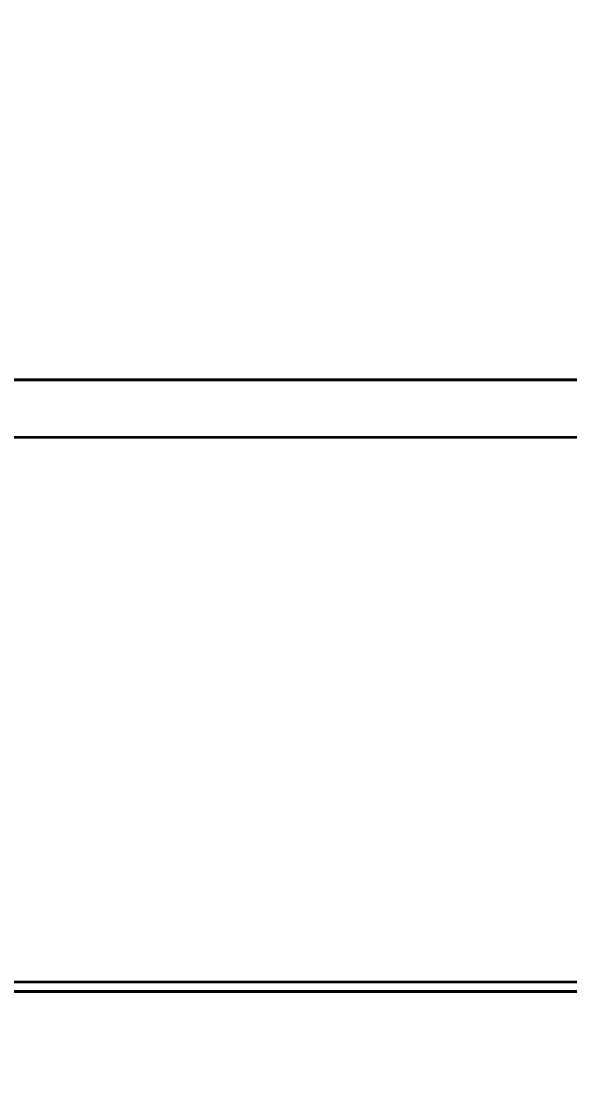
# Model space of a CAD drawing. Header units: millimetres. Extents: x -176 to 3932, y -325 to 2058.
# Drawn here: x 116.2 to 120.69, y 1377.62 to 1386.24 of the extents above; entities that cross this region are included whole.
import ezdxf

# ---------------------------------------------------------------- set-up
doc = ezdxf.new("R2010")
doc.units = ezdxf.units.MM
doc.styles.get("Standard").update_dxf_attribs({"font": 'arial.ttf'})
doc.dimstyles.new('CGJ', dxfattribs={"dimscale": 13, "dimtxt": 2.25, "dimasz": 2.25, "dimexe": 1, "dimexo": 1.25, "dimgap": 1.15, "dimtad": 1, "dimtoh": 1, "dimdec": 1, "dimdsep": 46, "dimtxsty": 'Standard', "dimcen": 0, "dimclrd": 2, "dimclre": 2, "dimclrt": 2, "dimadec": 0, "dimazin": 0, "dimtfac": 1, "dimtdec": 1, "dimtmove": 0, "dimatfit": 0, "dimfxl": 1, "dimtolj": 1, "dimtzin": 0, "dimlwe": -1, "dimarcsym": 2})

# ---------------------------------------------------------------- blocks, each defined once
blk = doc.blocks.new('Drawing View2')
at = {"color": 7, "linetype": 'Continuous', "lineweight": 35}
for p, q in [((-31.0861, -35), (5.0861, -35)), ((5.0861, -35), (-31.0861, -35)), ((5.0861, -35), (-31.0861, -35)), ((5.0861, -35), (-31.0861, -35)), ((27, -35.47), (-53, -35.47)), ((27, -35.47), (-53, -35.47)), ((27, -39.9253), (-53, -39.9253)), ((27, -39.9253), (-53, -39.9253)), ((2.0159, -40), (-34.4996, -40)), ((2.0159, -40), (-34.4996, -40)), ((5.0861, -40), (-31.0861, -40)), ((5.0861, -40), (-31.0861, -40)), ((5.0861, -40), (-31.0861, -40)), ((-31.0861, -40), (5.0861, -40)), ((-28.0159, -40), (8.4996, -40)), ((-28.0159, -40), (8.4996, -40))]:
    blk.add_line(p, q, dxfattribs=at)
blk = doc.blocks.new('*D60')
at = {"color": 2, "transparency": 16777216}
for p, q in [((-13.5342, 1999.307), (-139.4476, 1999.307)), ((106.198, 1366.307), (-139.4476, 1366.307))]:
    blk.add_line(p, q, dxfattribs=at)
at = {"color": 2, "lineweight": -2, "transparency": 16777216}
blk.add_line((-126.4476, 1395.557), (-126.4476, 1970.057), dxfattribs=at)
at = {"color": 2, "lineweight": -3, "transparency": 16777216}
for points in [[(-131.3226, 1970.057), (-121.5726, 1970.057), (-126.4476, 1999.307)], [(-131.3226, 1395.557), (-121.5726, 1395.557), (-126.4476, 1366.307)]]:
    blk.add_solid(points, dxfattribs=at)
at = {"layer": 'Defpoints', "color": 0, "lineweight": -3, "transparency": 16777216}
for p in [(-126.4476, 1999.307), (2.7158, 1999.307), (122.448, 1366.307)]:
    blk.add_point(p, dxfattribs=at)
at = {"color": 2, "transparency": 16777216, "insert": (-156.3319, 1682.807), "char_height": 29.25, "attachment_point": 5, "rotation": 90}
blk.add_mtext('\\A1;750', dxfattribs=at)

msp = doc.modelspace()

# ---------------------------------------------------------------- block references
at = {"linetype": 'Continuous', "lineweight": 0}
msp.add_blockref('Drawing View2', (137.2158, 1418.307), dxfattribs=at)

# ---------------------------------------------------------------- dimensions: what is measured, and where the dimension line sits
dim = msp.add_linear_dim(base=(-126.4476, 1999.307), p1=(122.448, 1366.307), p2=(2.7158, 1999.307), angle=90, text='750', dimstyle='CGJ')
dim.commit()
dim.dimension.update_dxf_attribs({"geometry": '*D60', "text_midpoint": (-156.3319, 1682.807)})

doc.saveas('drawing.dxf')
